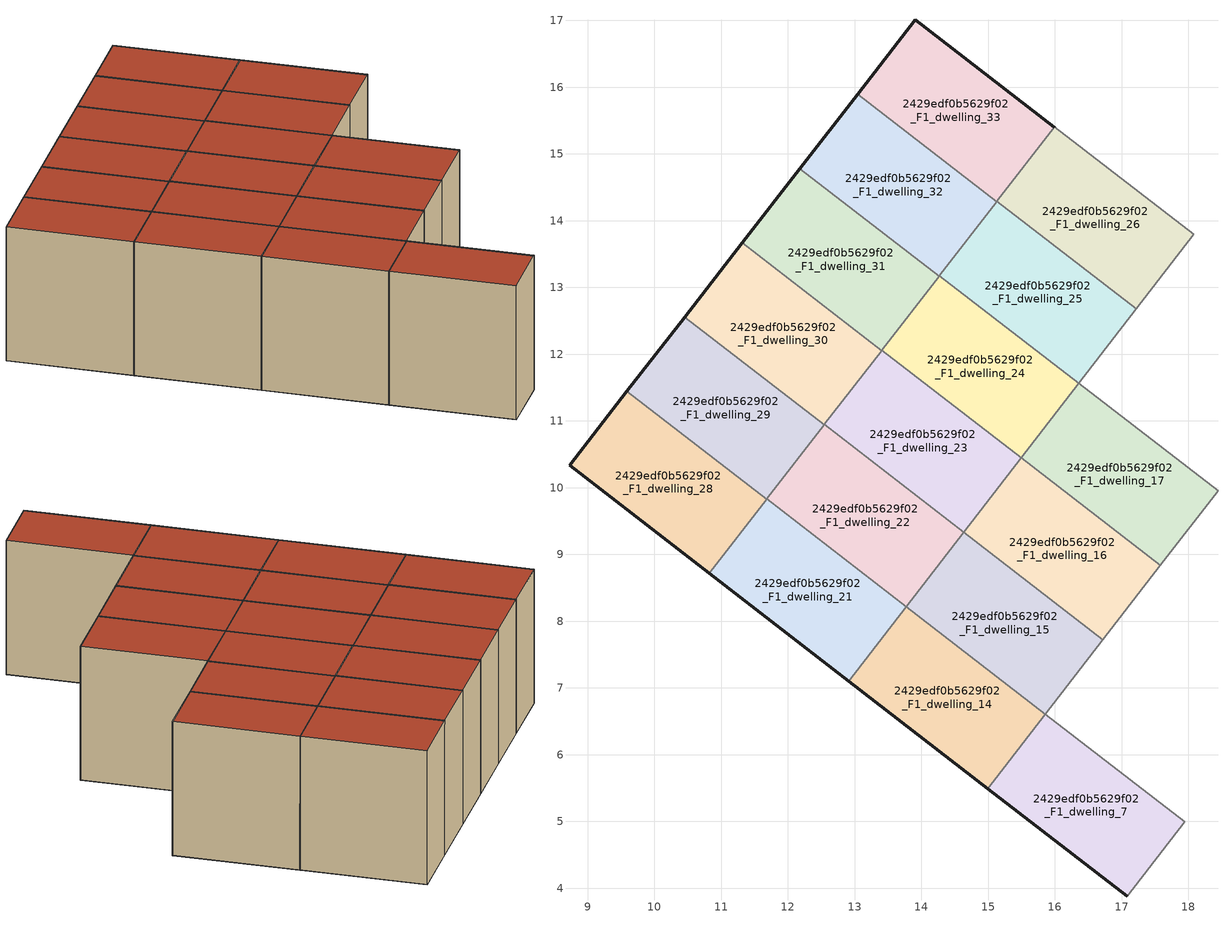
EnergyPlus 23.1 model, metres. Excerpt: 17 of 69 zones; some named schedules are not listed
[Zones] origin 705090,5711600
2429edf0b5629f02_F1_dwelling_14
 floor to 2429edf0b5629f02_F0_dwelling_14 (EU_floor_Construction): 15,5.49 15.86,6.61 13.77,8.22 12.91,7.1 z3
 wall outside (EU_wall_Construction): 15,5.49 12.91,7.1 z3:6
 wall to 2429edf0b5629f02_F1_dwelling_15 (EU_wall_Construction): 13.77,8.22 15.86,6.61 z3:6
 wall to 2429edf0b5629f02_F1_dwelling_7 (EU_wall_Construction): 15.86,6.61 15,5.49 z3:6
 wall to 2429edf0b5629f02_F1_dwelling_21 (EU_wall_Construction): 12.91,7.1 13.77,8.22 z3:6
 roof outside (EU_roof_Construction): 15.86,6.61 15,5.49 12.91,7.1 13.77,8.22 z6
2429edf0b5629f02_F1_dwelling_15
 floor to 2429edf0b5629f02_F0_dwelling_15 (EU_floor_Construction): 15.86,6.61 16.72,7.72 14.63,9.33 13.77,8.22 z3
 wall to 2429edf0b5629f02_F1_dwelling_16 (EU_wall_Construction): 14.63,9.33 16.72,7.72 z3:6
 wall to 2429edf0b5629f02_F1_dwelling_8 (EU_wall_Construction): 16.72,7.72 15.86,6.61 z3:6
 wall to 2429edf0b5629f02_F1_dwelling_22 (EU_wall_Construction): 13.77,8.22 14.63,9.33 z3:6
 roof outside (EU_roof_Construction): 16.72,7.72 15.86,6.61 13.77,8.22 14.63,9.33 z6
2429edf0b5629f02_F1_dwelling_16
 floor to 2429edf0b5629f02_F0_dwelling_16 (EU_floor_Construction): 16.72,7.72 17.58,8.84 15.49,10.45 14.63,9.33 z3
 wall to 2429edf0b5629f02_F1_dwelling_17 (EU_wall_Construction): 15.49,10.45 17.58,8.84 z3:6
 wall to 2429edf0b5629f02_F1_dwelling_9 (EU_wall_Construction): 17.58,8.84 16.72,7.72 z3:6
 wall to 2429edf0b5629f02_F1_dwelling_23 (EU_wall_Construction): 14.63,9.33 15.49,10.45 z3:6
 roof outside (EU_roof_Construction): 17.58,8.84 16.72,7.72 14.63,9.33 15.49,10.45 z6
2429edf0b5629f02_F1_dwelling_17
 floor to 2429edf0b5629f02_F0_dwelling_17 (EU_floor_Construction): 17.58,8.84 18.44,9.95 16.36,11.56 15.49,10.45 z3
 wall to 2429edf0b5629f02_F1_dwelling_18 (EU_wall_Construction): 16.36,11.56 18.44,9.95 z3:6
 wall to 2429edf0b5629f02_F1_dwelling_10 (EU_wall_Construction): 18.44,9.95 17.58,8.84 z3:6
 wall to 2429edf0b5629f02_F1_dwelling_24 (EU_wall_Construction): 15.49,10.45 16.36,11.56 z3:6
 roof outside (EU_roof_Construction): 18.44,9.95 17.58,8.84 15.49,10.45 16.36,11.56 z6
2429edf0b5629f02_F1_dwelling_21
 floor to 2429edf0b5629f02_F0_dwelling_21 (EU_floor_Construction): 12.91,7.1 13.77,8.22 11.68,9.83 10.82,8.72 z3
 wall outside (EU_wall_Construction): 12.91,7.1 10.82,8.72 z3:6
 wall to 2429edf0b5629f02_F1_dwelling_22 (EU_wall_Construction): 11.68,9.83 13.77,8.22 z3:6
 wall to 2429edf0b5629f02_F1_dwelling_28 (EU_wall_Construction): 10.82,8.72 11.68,9.83 z3:6
 roof outside (EU_roof_Construction): 13.77,8.22 12.91,7.1 10.82,8.72 11.68,9.83 z6
2429edf0b5629f02_F1_dwelling_22
 floor to 2429edf0b5629f02_F0_dwelling_22 (EU_floor_Construction): 13.77,8.22 14.63,9.33 12.55,10.95 11.68,9.83 z3
 wall to 2429edf0b5629f02_F1_dwelling_23 (EU_wall_Construction): 12.55,10.95 14.63,9.33 z3:6
 wall to 2429edf0b5629f02_F1_dwelling_29 (EU_wall_Construction): 11.68,9.83 12.54,10.94 z3:6
 roof outside (EU_roof_Construction): 14.63,9.33 13.77,8.22 11.68,9.83 12.55,10.95 z6
2429edf0b5629f02_F1_dwelling_23
 floor to 2429edf0b5629f02_F0_dwelling_23 (EU_floor_Construction): 14.63,9.33 15.49,10.45 13.41,12.06 12.55,10.95 z3
 wall to 2429edf0b5629f02_F1_dwelling_24 (EU_wall_Construction): 13.41,12.06 15.49,10.45 z3:6
 wall to 2429edf0b5629f02_F1_dwelling_30 (EU_wall_Construction): 12.55,10.95 13.4,12.05 z3:6
 roof outside (EU_roof_Construction): 15.49,10.45 14.63,9.33 12.55,10.95 13.41,12.06 z6
2429edf0b5629f02_F1_dwelling_24
 floor to 2429edf0b5629f02_F0_dwelling_24 (EU_floor_Construction): 15.49,10.45 16.36,11.56 14.27,13.18 13.41,12.06 z3
 wall to 2429edf0b5629f02_F1_dwelling_25 (EU_wall_Construction): 14.27,13.18 16.36,11.56 z3:6
 wall to 2429edf0b5629f02_F1_dwelling_31 (EU_wall_Construction): 13.41,12.06 14.26,13.17 z3:6
 wall to 2429edf0b5629f02_F1_dwelling_32 (EU_wall_Construction): 14.27,13.17,4.5 14.26,13.17,3 14.27,13.18,3
 roof outside (EU_roof_Construction): 16.36,11.56 15.49,10.45 13.41,12.06 14.27,13.18 z6
2429edf0b5629f02_F1_dwelling_25
 floor to 2429edf0b5629f02_F0_dwelling_25 (EU_floor_Construction): 16.36,11.56 17.22,12.68 15.13,14.29 14.27,13.18 z3
 wall to 2429edf0b5629f02_F1_dwelling_18 (EU_wall_Construction): 17.22,12.68 16.36,11.56 z3:6
 wall to 2429edf0b5629f02_F1_dwelling_26 (EU_wall_Construction): 15.13,14.29 17.22,12.68 z3:6
 wall to 2429edf0b5629f02_F1_dwelling_32 (EU_wall_Construction): 14.27,13.18 15.13,14.29 z3:6
 roof outside (EU_roof_Construction): 17.22,12.68 16.36,11.56 14.27,13.18 15.13,14.29 z6
2429edf0b5629f02_F1_dwelling_26
 floor to 2429edf0b5629f02_F0_dwelling_26 (EU_floor_Construction): 17.22,12.68 18.08,13.79 15.99,15.41 15.13,14.29 z3
 wall outside (EU_wall_Construction): 15.99,15.4,6 15.99,15.4,3 15.99,15.41,3
 wall to 2429edf0b5629f02_F1_dwelling_27 (EU_wall_Construction): 15.99,15.41 18.08,13.79 z3:6
 wall to 2429edf0b5629f02_F1_dwelling_19 (EU_wall_Construction): 18.08,13.79 17.22,12.68 z3:6
 wall to 2429edf0b5629f02_F1_dwelling_33 (EU_wall_Construction): 15.13,14.29 15.99,15.4 z3:6
 roof outside (EU_roof_Construction): 18.08,13.79 17.22,12.68 15.13,14.29 15.99,15.41 z6
2429edf0b5629f02_F1_dwelling_28
 floor to 2429edf0b5629f02_F0_dwelling_28 (EU_floor_Construction): 10.82,8.72 11.68,9.83 9.59,11.45 8.73,10.33 z3
 wall outside (EU_wall_Construction): 10.82,8.72 8.73,10.33 9.59,11.45 z3:6
 wall to 2429edf0b5629f02_F1_dwelling_29 (EU_wall_Construction): 9.59,11.45 11.68,9.83 z3:6
 roof outside (EU_roof_Construction): 11.68,9.83 10.82,8.72 8.73,10.33 9.59,11.45 z6
2429edf0b5629f02_F1_dwelling_29
 floor to 2429edf0b5629f02_F0_dwelling_29 (EU_floor_Construction): 11.68,9.83 12.54,10.94 10.45,12.56 9.59,11.45 z3
 wall outside (EU_wall_Construction): 9.59,11.45 10.45,12.56 z3:6
 wall to 2429edf0b5629f02_F1_dwelling_30 (EU_wall_Construction): 10.45,12.56 12.54,10.94 z3:6
 roof outside (EU_roof_Construction): 12.54,10.94 11.68,9.83 9.59,11.45 10.45,12.56 z6
2429edf0b5629f02_F1_dwelling_30
 floor to 2429edf0b5629f02_F0_dwelling_30 (EU_floor_Construction): 12.54,10.94 13.4,12.05 11.31,13.67 10.45,12.56 z3
 wall outside (EU_wall_Construction): 10.45,12.56 11.31,13.67 z3:6
 wall to 2429edf0b5629f02_F1_dwelling_31 (EU_wall_Construction): 11.31,13.67 13.4,12.05 z3:6
 roof outside (EU_roof_Construction): 13.4,12.05 12.54,10.94 10.45,12.56 11.31,13.67 z6
2429edf0b5629f02_F1_dwelling_31
 floor to 2429edf0b5629f02_F0_dwelling_31 (EU_floor_Construction): 13.4,12.05 14.26,13.17 12.18,14.78 11.31,13.67 z3
 wall outside (EU_wall_Construction): 11.31,13.67 12.18,14.78 z3:6
 wall to 2429edf0b5629f02_F1_dwelling_32 (EU_wall_Construction): 12.18,14.78 14.26,13.17 z3:6
 roof outside (EU_roof_Construction): 14.26,13.17 13.4,12.05 11.31,13.67 12.18,14.78 z6
2429edf0b5629f02_F1_dwelling_32
 floor to 2429edf0b5629f02_F0_dwelling_32 (EU_floor_Construction): 14.26,13.17 15.13,14.29 13.04,15.9 12.18,14.78 z3
 wall outside (EU_wall_Construction): 12.18,14.78 13.04,15.9 z3:6
 wall to 2429edf0b5629f02_F1_dwelling_33 (EU_wall_Construction): 13.04,15.9 15.13,14.29 z3:6
 roof outside (EU_roof_Construction): 15.13,14.29 14.26,13.17 12.18,14.78 13.04,15.9 z6
2429edf0b5629f02_F1_dwelling_33
 floor to 2429edf0b5629f02_F0_dwelling_33 (EU_floor_Construction): 15.13,14.29 15.99,15.4 13.91,17.01 13.04,15.9 z3
 wall outside (EU_wall_Construction): 13.04,15.9 13.91,17.01 15.99,15.4 z3:6
 roof outside (EU_roof_Construction): 15.99,15.4 15.13,14.29 13.04,15.9 13.91,17.01 z6
2429edf0b5629f02_F1_dwelling_7
 floor to 2429edf0b5629f02_F0_dwelling_7 (EU_floor_Construction): 17.08,3.88 17.94,4.99 15.86,6.61 15,5.49 z3
 wall outside (EU_wall_Construction): 17.08,3.88 15,5.49 z3:6
 wall to 2429edf0b5629f02_F1_dwelling_8 (EU_wall_Construction): 15.86,6.61 17.94,4.99 z3:6
 wall to 2429edf0b5629f02_F1_dwelling_0 (EU_wall_Construction): 17.94,4.99 17.08,3.88 z3:6
 roof outside (EU_roof_Construction): 17.94,4.99 17.08,3.88 15,5.49 15.86,6.61 z6
[Building]
EU S2 Campaign: North Axis=0; Terrain=City; Solar Distribution=FullExterior
[Site:Location]
London: Latitude=51.5; Longitude=-0.5; Time Zone=0; Elevation=25
[SizingPeriod:WeatherFileDays]
AnnualSizingPeriod: Begin Month=1; Begin Day of Month=1; End Month=12; End Day of Month=31; Day of Week for Start Day=Monday; Use Weather File Daylight Saving Period=No; Use Weather File Rain and Snow Indicators=No
[MATERIAL]
EU_InternalMass_Material: Roughness=MediumRough; Thickness=0.1; Conductivity=1; Density=1800; Specific Heat=900; Thermal Absorptance=0.9; Solar Absorptance=0.7; Visible Absorptance=0.7
[MATERIAL:NOMASS] Roughness=MediumRough; Thermal Absorptance=0.9; Solar Absorptance=0.7; Visible Absorptance=0.7
Name | Thermal Resistance
EU_wall_NoMass | 0.635353
EU_roof_NoMass | 0.675062
EU_floor_NoMass | 1.96382
[CONSTRUCTION]
EU_wall_Construction: EU_wall_NoMass
EU_roof_Construction: EU_roof_NoMass
EU_floor_Construction: EU_floor_NoMass
EU_InternalMass_Construction: EU_InternalMass_Material
[ZONE] Type=1; Multiplier=1; Ceiling Height=autocalculate; Floor Area=autocalculate; Part of Total Floor Area=Yes
Name | Volume
2429edf0b5629f02_F1_dwelling_14 | 11.1497
2429edf0b5629f02_F1_dwelling_15 | 11.1541
2429edf0b5629f02_F1_dwelling_16; 2429edf0b5629f02_F1_dwelling_17 | 11.1482
2429edf0b5629f02_F1_dwelling_21; 2429edf0b5629f02_F1_dwelling_28; 2429edf0b5629f02_F1_dwelling_30 | 11.1519
2429edf0b5629f02_F1_dwelling_22 | 11.1592
2429edf0b5629f02_F1_dwelling_23 | 11.1489
2429edf0b5629f02_F1_dwelling_24 | 11.1548
2429edf0b5629f02_F1_dwelling_25 | 11.1467
2429edf0b5629f02_F1_dwelling_26; 2429edf0b5629f02_F1_dwelling_32 | 11.1526
2429edf0b5629f02_F1_dwelling_29 | 11.1555
2429edf0b5629f02_F1_dwelling_31; 2429edf0b5629f02_F1_dwelling_33 | 11.1504
2429edf0b5629f02_F1_dwelling_7 | 11.1511
[INTERNALMASS] Construction=EU_InternalMass_Construction
Name | Zone or ZoneList | Surface Area
2429edf0b5629f02_F1_dwelling_7_EU_InternalMass | 2429edf0b5629f02_F1_dwelling_7 | 4.33625
2429edf0b5629f02_F1_dwelling_14_EU_InternalMass | 2429edf0b5629f02_F1_dwelling_14 | 3.71802
2429edf0b5629f02_F1_dwelling_15_EU_InternalMass | 2429edf0b5629f02_F1_dwelling_15 | 3.71605
2429edf0b5629f02_F1_dwelling_16_EU_InternalMass | 2429edf0b5629f02_F1_dwelling_16 | 3.7163
2429edf0b5629f02_F1_dwelling_17_EU_InternalMass | 2429edf0b5629f02_F1_dwelling_17 | 3.71605
2429edf0b5629f02_F1_dwelling_21_EU_InternalMass | 2429edf0b5629f02_F1_dwelling_21 | 3.7195
2429edf0b5629f02_F1_dwelling_22_EU_InternalMass | 2429edf0b5629f02_F1_dwelling_22 | 3.71594
2429edf0b5629f02_F1_dwelling_23_EU_InternalMass | 2429edf0b5629f02_F1_dwelling_23 | 3.71802
2429edf0b5629f02_F1_dwelling_24_EU_InternalMass | 2429edf0b5629f02_F1_dwelling_24 | 3.7158
2429edf0b5629f02_F1_dwelling_25_EU_InternalMass | 2429edf0b5629f02_F1_dwelling_25 | 3.71741
2429edf0b5629f02_F1_dwelling_26_EU_InternalMass | 2429edf0b5629f02_F1_dwelling_26 | 3.71741
2429edf0b5629f02_F1_dwelling_28_EU_InternalMass | 2429edf0b5629f02_F1_dwelling_28 | 3.71879
2429edf0b5629f02_F1_dwelling_29_EU_InternalMass | 2429edf0b5629f02_F1_dwelling_29 | 3.71719
2429edf0b5629f02_F1_dwelling_30_EU_InternalMass | 2429edf0b5629f02_F1_dwelling_30 | 3.71694
2429edf0b5629f02_F1_dwelling_31_EU_InternalMass | 2429edf0b5629f02_F1_dwelling_31 | 3.7174
2429edf0b5629f02_F1_dwelling_32_EU_InternalMass | 2429edf0b5629f02_F1_dwelling_32 | 3.71677
2429edf0b5629f02_F1_dwelling_33_EU_InternalMass | 2429edf0b5629f02_F1_dwelling_33 | 3.71797
[OTHEREQUIPMENT] Fuel Type=Electricity; Design Level Calculation Method=Watts/Area; Power per Zone Floor Area=1; Fraction Latent=0; Fraction Radiant=0; Fraction Lost=0; Carbon Dioxide Generation Rate=0; EndUse Subcategory=EU_Step8_InternalGains
Name | Zone or ZoneList or Space or SpaceList | Schedule
EU_Step8_InternalGain_2429edf0b5629f02_F1_dwelling_7_f000 | 2429edf0b5629f02_F1_dwelling_7 | EU_Step8_GainSchedule_2429edf0b5629f02_F1_dwelling_7_f000
EU_Step8_InternalGain_2429edf0b5629f02_F1_dwelling_14_f000 | 2429edf0b5629f02_F1_dwelling_14 | EU_Step8_GainSchedule_2429edf0b5629f02_F1_dwelling_14_f000
EU_Step8_InternalGain_2429edf0b5629f02_F1_dwelling_15_f000 | 2429edf0b5629f02_F1_dwelling_15 | EU_Step8_GainSchedule_2429edf0b5629f02_F1_dwelling_15_f000
EU_Step8_InternalGain_2429edf0b5629f02_F1_dwelling_16_f000 | 2429edf0b5629f02_F1_dwelling_16 | EU_Step8_GainSchedule_2429edf0b5629f02_F1_dwelling_16_f000
EU_Step8_InternalGain_2429edf0b5629f02_F1_dwelling_17_f000 | 2429edf0b5629f02_F1_dwelling_17 | EU_Step8_GainSchedule_2429edf0b5629f02_F1_dwelling_17_f000
EU_Step8_InternalGain_2429edf0b5629f02_F1_dwelling_21_f000 | 2429edf0b5629f02_F1_dwelling_21 | EU_Step8_GainSchedule_2429edf0b5629f02_F1_dwelling_21_f000
EU_Step8_InternalGain_2429edf0b5629f02_F1_dwelling_22_f000 | 2429edf0b5629f02_F1_dwelling_22 | EU_Step8_GainSchedule_2429edf0b5629f02_F1_dwelling_22_f000
EU_Step8_InternalGain_2429edf0b5629f02_F1_dwelling_23_f000 | 2429edf0b5629f02_F1_dwelling_23 | EU_Step8_GainSchedule_2429edf0b5629f02_F1_dwelling_23_f000
EU_Step8_InternalGain_2429edf0b5629f02_F1_dwelling_24_f000 | 2429edf0b5629f02_F1_dwelling_24 | EU_Step8_GainSchedule_2429edf0b5629f02_F1_dwelling_24_f000
EU_Step8_InternalGain_2429edf0b5629f02_F1_dwelling_25_f000 | 2429edf0b5629f02_F1_dwelling_25 | EU_Step8_GainSchedule_2429edf0b5629f02_F1_dwelling_25_f000
EU_Step8_InternalGain_2429edf0b5629f02_F1_dwelling_26_f000 | 2429edf0b5629f02_F1_dwelling_26 | EU_Step8_GainSchedule_2429edf0b5629f02_F1_dwelling_26_f000
EU_Step8_InternalGain_2429edf0b5629f02_F1_dwelling_28_f000 | 2429edf0b5629f02_F1_dwelling_28 | EU_Step8_GainSchedule_2429edf0b5629f02_F1_dwelling_28_f000
EU_Step8_InternalGain_2429edf0b5629f02_F1_dwelling_29_f000 | 2429edf0b5629f02_F1_dwelling_29 | EU_Step8_GainSchedule_2429edf0b5629f02_F1_dwelling_29_f000
EU_Step8_InternalGain_2429edf0b5629f02_F1_dwelling_30_f000 | 2429edf0b5629f02_F1_dwelling_30 | EU_Step8_GainSchedule_2429edf0b5629f02_F1_dwelling_30_f000
EU_Step8_InternalGain_2429edf0b5629f02_F1_dwelling_31_f000 | 2429edf0b5629f02_F1_dwelling_31 | EU_Step8_GainSchedule_2429edf0b5629f02_F1_dwelling_31_f000
EU_Step8_InternalGain_2429edf0b5629f02_F1_dwelling_32_f000 | 2429edf0b5629f02_F1_dwelling_32 | EU_Step8_GainSchedule_2429edf0b5629f02_F1_dwelling_32_f000
EU_Step8_InternalGain_2429edf0b5629f02_F1_dwelling_33_f000 | 2429edf0b5629f02_F1_dwelling_33 | EU_Step8_GainSchedule_2429edf0b5629f02_F1_dwelling_33_f000
[ZONEVENTILATION:DESIGNFLOWRATE] Schedule=EU_AlwaysOn; Design Flow Rate Calculation Method=AirChanges/Hour; Air Changes per Hour=0.555504; Ventilation Type=Natural; Fan Pressure Rise=0; Fan Total Efficiency=1; Constant Term Coefficient=1; Temperature Term Coefficient=0; Velocity Term Coefficient=0; Velocity Squared Term Coefficient=0; Minimum Indoor Temperature=-100; Maximum Indoor Temperature=100; Delta Temperature=-100; Minimum Outdoor Temperature=-100; Maximum Outdoor Temperature=100; Maximum Wind Speed=40
Name | Zone or ZoneList or Space or SpaceList
EU_ConstantAir_2429edf0b5629f02_F1_dwelling_7 | 2429edf0b5629f02_F1_dwelling_7
EU_ConstantAir_2429edf0b5629f02_F1_dwelling_14 | 2429edf0b5629f02_F1_dwelling_14
EU_ConstantAir_2429edf0b5629f02_F1_dwelling_15 | 2429edf0b5629f02_F1_dwelling_15
EU_ConstantAir_2429edf0b5629f02_F1_dwelling_16 | 2429edf0b5629f02_F1_dwelling_16
EU_ConstantAir_2429edf0b5629f02_F1_dwelling_17 | 2429edf0b5629f02_F1_dwelling_17
EU_ConstantAir_2429edf0b5629f02_F1_dwelling_21 | 2429edf0b5629f02_F1_dwelling_21
EU_ConstantAir_2429edf0b5629f02_F1_dwelling_22 | 2429edf0b5629f02_F1_dwelling_22
EU_ConstantAir_2429edf0b5629f02_F1_dwelling_23 | 2429edf0b5629f02_F1_dwelling_23
EU_ConstantAir_2429edf0b5629f02_F1_dwelling_24 | 2429edf0b5629f02_F1_dwelling_24
EU_ConstantAir_2429edf0b5629f02_F1_dwelling_25 | 2429edf0b5629f02_F1_dwelling_25
EU_ConstantAir_2429edf0b5629f02_F1_dwelling_26 | 2429edf0b5629f02_F1_dwelling_26
EU_ConstantAir_2429edf0b5629f02_F1_dwelling_28 | 2429edf0b5629f02_F1_dwelling_28
EU_ConstantAir_2429edf0b5629f02_F1_dwelling_29 | 2429edf0b5629f02_F1_dwelling_29
EU_ConstantAir_2429edf0b5629f02_F1_dwelling_30 | 2429edf0b5629f02_F1_dwelling_30
EU_ConstantAir_2429edf0b5629f02_F1_dwelling_31 | 2429edf0b5629f02_F1_dwelling_31
EU_ConstantAir_2429edf0b5629f02_F1_dwelling_32 | 2429edf0b5629f02_F1_dwelling_32
EU_ConstantAir_2429edf0b5629f02_F1_dwelling_33 | 2429edf0b5629f02_F1_dwelling_33
[HVACTEMPLATE:THERMOSTAT] Constant Heating Setpoint=20; Constant Cooling Setpoint=50
EU_HeatOnly_2429edf0b5629f02_F1_dwelling_32; EU_HeatOnly_2429edf0b5629f02_F1_dwelling_33
[HVACTEMPLATE:ZONE:IDEALLOADSAIRSYSTEM] System Availability Schedule=EU_AlwaysOn; Maximum Heating Supply Air Temperature=50; Minimum Cooling Supply Air Temperature=13; Maximum Heating Supply Air Humidity Ratio=0.0156; Minimum Cooling Supply Air Humidity Ratio=0.0077; Heating Limit=NoLimit; Cooling Limit=NoLimit; Heating Availability Schedule=EU_AlwaysOn; Cooling Availability Schedule=EU_CoolingOff; Dehumidification Control Type=ConstantSensibleHeatRatio; Cooling Sensible Heat Ratio=0.7; Dehumidification Setpoint=60; Humidification Control Type=None; Humidification Setpoint=30; Outdoor Air Method=None; Outdoor Air Flow Rate per Person=0.00944; Outdoor Air Flow Rate per Zone Floor Area=0; Outdoor Air Flow Rate per Zone=0; Demand Controlled Ventilation Type=None; Outdoor Air Economizer Type=NoEconomizer; Heat Recovery Type=None; Sensible Heat Recovery Effectiveness=0.7; Latent Heat Recovery Effectiveness=0.65
Name | Template Thermostat
2429edf0b5629f02_F1_dwelling_7 | EU_HeatOnly_2429edf0b5629f02_F1_dwelling_7
2429edf0b5629f02_F1_dwelling_14 | EU_HeatOnly_2429edf0b5629f02_F1_dwelling_14
2429edf0b5629f02_F1_dwelling_15 | EU_HeatOnly_2429edf0b5629f02_F1_dwelling_15
2429edf0b5629f02_F1_dwelling_16 | EU_HeatOnly_2429edf0b5629f02_F1_dwelling_16
2429edf0b5629f02_F1_dwelling_17 | EU_HeatOnly_2429edf0b5629f02_F1_dwelling_17
2429edf0b5629f02_F1_dwelling_21 | EU_HeatOnly_2429edf0b5629f02_F1_dwelling_21
2429edf0b5629f02_F1_dwelling_22 | EU_HeatOnly_2429edf0b5629f02_F1_dwelling_22
2429edf0b5629f02_F1_dwelling_23 | EU_HeatOnly_2429edf0b5629f02_F1_dwelling_23
2429edf0b5629f02_F1_dwelling_24 | EU_HeatOnly_2429edf0b5629f02_F1_dwelling_24
2429edf0b5629f02_F1_dwelling_25 | EU_HeatOnly_2429edf0b5629f02_F1_dwelling_25
2429edf0b5629f02_F1_dwelling_26 | EU_HeatOnly_2429edf0b5629f02_F1_dwelling_26
2429edf0b5629f02_F1_dwelling_28 | EU_HeatOnly_2429edf0b5629f02_F1_dwelling_28
2429edf0b5629f02_F1_dwelling_29 | EU_HeatOnly_2429edf0b5629f02_F1_dwelling_29
2429edf0b5629f02_F1_dwelling_30 | EU_HeatOnly_2429edf0b5629f02_F1_dwelling_30
2429edf0b5629f02_F1_dwelling_31 | EU_HeatOnly_2429edf0b5629f02_F1_dwelling_31
2429edf0b5629f02_F1_dwelling_32 | EU_HeatOnly_2429edf0b5629f02_F1_dwelling_32
2429edf0b5629f02_F1_dwelling_33 | EU_HeatOnly_2429edf0b5629f02_F1_dwelling_33
